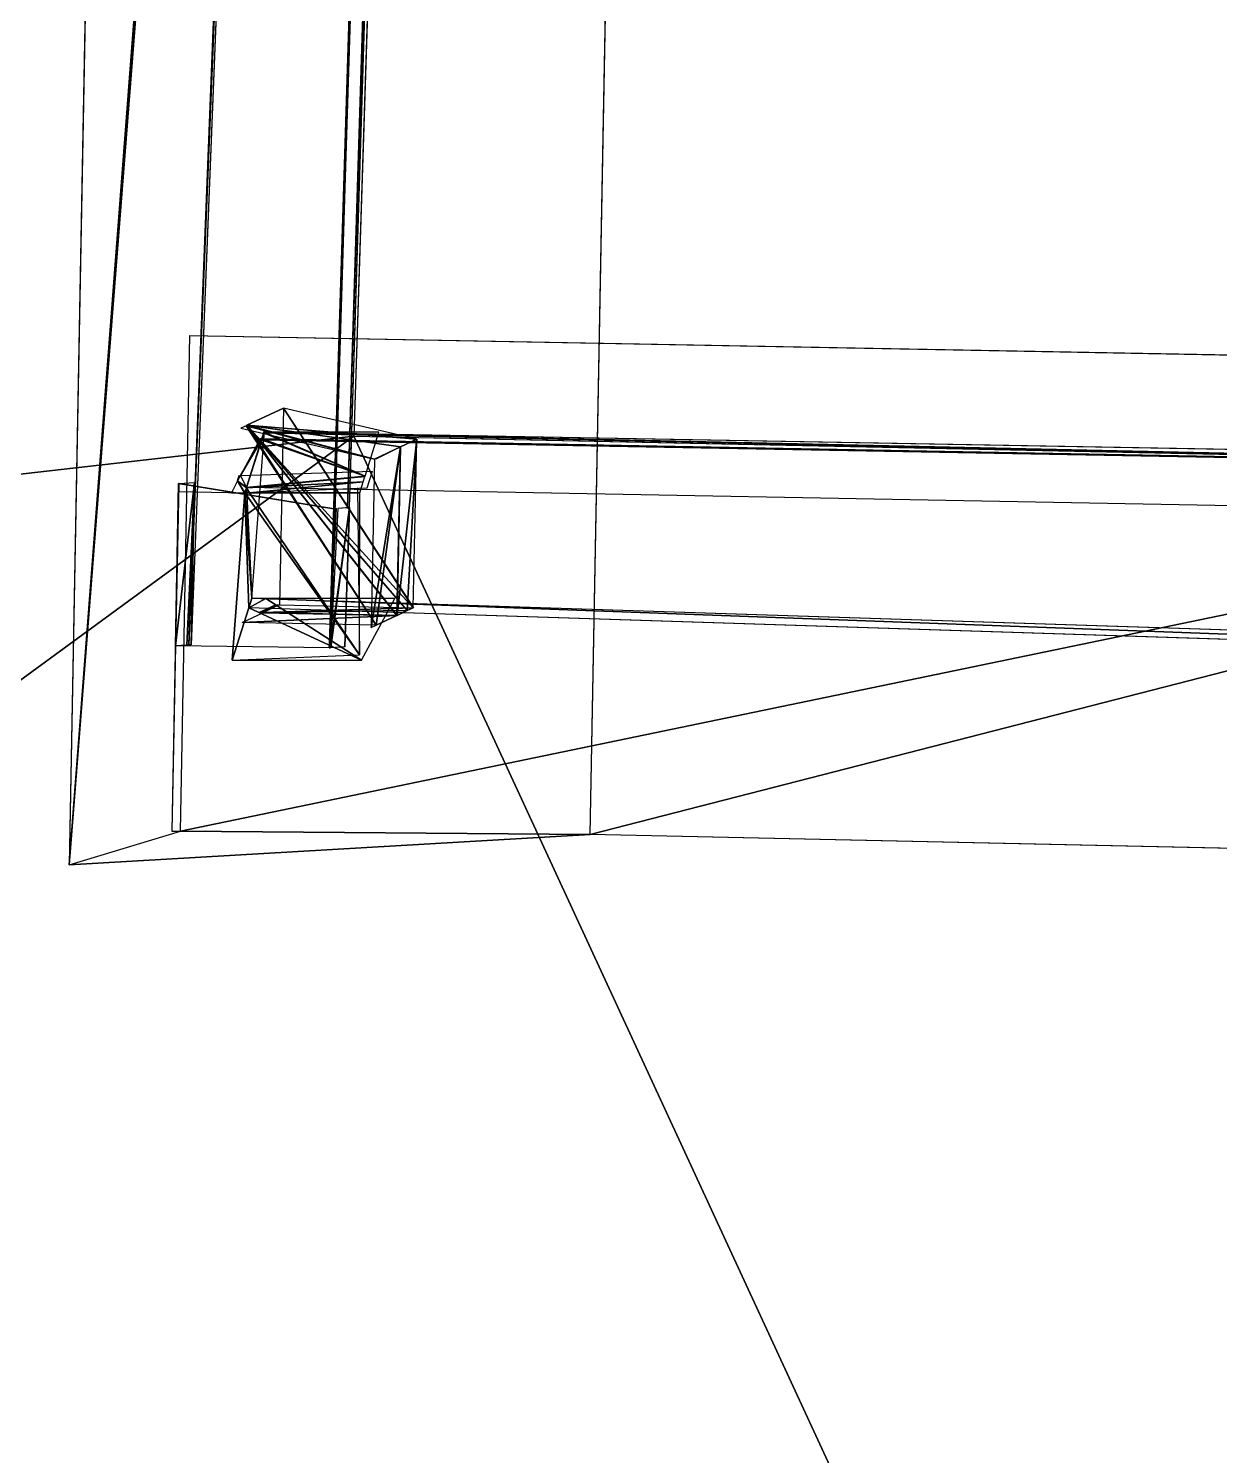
# Model space of a CAD drawing. Extents: x -1551 to 3643, y -2128 to 2177.
# Drawn here: x 596.35 to 634.95, y 257.63 to 303.88 of the extents above; entities that cross this region are included whole.
import ezdxf

# ---------------------------------------------------------------- set-up
doc = ezdxf.new("R2010")
doc.units = 0
doc.header["$MEASUREMENT"] = 0
doc.layers.get('0').update_dxf_attribs({"color": 13, "linetype": 'CONTINUOUS'})

# ---------------------------------------------------------------- blocks, each defined once
blk = doc.blocks.new('HOUSE_DWG')
at = {"color": 0}
for p, q in [((601.678, 666.979, 82.079), (662.522, 396.58, 82.079)), ((590.188, 663.09, 122.439), (657.655, 381.294, 122.554)), ((673.753, 386.48, 122.466), (608.353, 659.645, 122.355)), ((664.009, 390.344, 118.981), (644.631, 475.992, 118.396)), ((662.975, 394.315, 82.634), (644.556, 475.723, 82.778)), ((644.566, 475.76, 87.687), (662.985, 394.352, 87.543)), ((640.32, 475.191, 82.105), (659.125, 388.726, 82.699)), ((659.138, 388.772, 88.832), (640.333, 475.237, 88.238)), ((657.128, 398.879, 122.093), (725.971, 415.361, 121.867)), ((662.522, 396.58, 82.079), (726.232, 411.709, 82.079)), ((723.153, 411.223, 82.374), (659.69, 395.995, 83.282)), ((659.746, 395.793, 88.186), (723.209, 411.021, 87.279)), ((726.879, 410.52, 118.648), (660.098, 394.532, 118.868)), ((660.644, 390.674, 82.351), (728.157, 405.868, 82.089)), ((728.228, 405.616, 88.216), (660.714, 390.422, 88.478)), ((660.871, 383.254, 122.512), (657.128, 398.879, 122.093)), ((663.294, 396.927, 83.273), (659.69, 395.995, 83.282)), ((718.679, 397.094, 122.322), (673.753, 386.48, 122.466)), ((658.931, 395.932, 83.096), (663.374, 396.047, 83.096)), ((663.374, 396.047, 0.579), (658.931, 395.932, 0.579)), ((658.931, 395.932, 0.579), (660.404, 389.729, 0.579)), ((658.931, 395.932, 71.67), (658.931, 395.932, 73.159)), ((658.931, 395.932, 73.159), (658.931, 395.932, 83.096)), ((658.931, 395.932, 0.579), (658.931, 395.932, 71.67)), ((664.635, 390.734, 73.159), (658.931, 395.932, 73.159)), ((658.931, 395.932, 71.67), (658.931, 395.932, 73.159)), ((658.931, 395.932, 0.579), (658.931, 395.932, 71.67)), ((658.931, 395.932, 0.579), (664.635, 390.734, 0.579)), ((659.682, 396.023, 82.583), (659.682, 396.022, 82.607)), ((660.644, 390.674, 82.351), (659.682, 396.023, 82.583)), ((659.682, 396.022, 82.607), (659.69, 395.995, 83.282)), ((659.69, 395.995, 83.282), (659.697, 395.972, 83.836)), ((659.69, 395.995, 83.282), (659.697, 395.972, 83.836)), ((659.697, 395.972, 83.836), (659.74, 395.816, 87.633)), ((659.697, 395.972, 83.836), (659.74, 395.816, 87.633)), ((659.697, 395.972, 83.836), (659.74, 395.816, 87.633)), ((659.704, 394.776, 111.447), (663.814, 395.981, 111.443)), ((663.374, 396.047, 32.886), (663.419, 396.057, 83.119)), ((663.374, 396.047, 32.886), (664.635, 390.734, 32.886)), ((664.635, 390.734, 32.52), (663.374, 396.047, 32.886)), ((663.374, 396.047, 83.096), (663.374, 396.047, 32.886)), ((663.374, 396.047, 32.886), (663.374, 396.047, 0.82)), ((663.374, 396.047, 0.82), (663.374, 396.047, 0.579)), ((663.374, 396.047, 83.096), (663.374, 396.047, 32.886)), ((663.374, 396.047, 83.096), (664.635, 390.734, 83.096)), ((663.374, 396.047, 32.886), (664.635, 390.734, 32.886)), ((663.374, 396.047, 32.886), (663.374, 396.047, 0.82)), ((664.635, 390.734, 32.52), (663.374, 396.047, 32.886)), ((664.635, 390.734, 0.912), (663.374, 396.047, 0.82)), ((663.938, 395.538, 122.223), (663.814, 395.981, 111.443)), ((659.74, 395.816, 87.633), (659.686, 395.805, 87.633)), ((659.686, 395.805, 87.633), (659.704, 394.776, 111.447)), ((659.74, 395.816, 87.633), (659.746, 395.793, 88.186)), ((659.74, 395.816, 87.633), (659.746, 395.793, 88.186)), ((659.74, 395.816, 87.633), (659.746, 395.793, 88.186)), ((659.746, 395.793, 88.186), (660.098, 394.532, 118.868)), ((659.746, 395.793, 88.186), (660.098, 394.532, 118.868)), ((659.746, 395.793, 88.186), (660.098, 394.532, 118.868)), ((660.098, 394.532, 118.868), (663.617, 395.769, 111.436)), ((660.098, 394.532, 118.868), (663.617, 395.769, 111.436)), ((660.137, 394.394, 122.226), (663.938, 395.538, 122.223)), ((663.621, 395.757, 111.745), (663.617, 395.769, 111.436)), ((663.659, 395.619, 115.093), (663.621, 395.757, 111.745)), ((663.632, 395.466, 122.216), (665.041, 390.237, 121.991)), ((663.741, 395.326, 122.217), (663.659, 395.619, 115.093)), ((660.282, 394.431, 122.226), (663.741, 395.326, 122.217)), ((660.282, 394.431, 122.226), (663.741, 395.326, 122.217)), ((665.041, 390.237, 121.991), (663.741, 395.326, 122.217)), ((663.059, 394.615, 122.448), (657.991, 394.144, 122.478)), ((657.992, 394.146, 122.827), (663.059, 394.615, 122.448)), ((659.707, 394.618, 115.104), (659.664, 394.771, 111.384)), ((660.098, 394.532, 118.868), (659.704, 394.776, 111.447)), ((659.704, 394.776, 111.447), (659.707, 394.618, 115.104)), ((660.098, 394.532, 118.868), (659.704, 394.776, 111.447)), ((660.137, 394.394, 122.226), (659.707, 394.618, 115.104)), ((659.707, 394.618, 115.104), (660.123, 394.391, 122.226)), ((660.137, 394.394, 122.226), (659.707, 394.618, 115.104)), ((659.707, 394.618, 115.104), (660.123, 394.391, 122.226)), ((659.707, 394.618, 115.104), (659.719, 394.286, 122.227)), ((660.098, 394.532, 118.868), (660.102, 394.519, 119.176)), ((660.098, 394.532, 118.868), (660.102, 394.519, 119.176)), ((660.098, 394.532, 118.868), (660.102, 394.519, 119.176)), ((660.102, 394.519, 119.176), (660.137, 394.394, 122.226)), ((660.102, 394.519, 119.176), (660.137, 394.394, 122.226)), ((660.102, 394.519, 119.176), (660.137, 394.394, 122.226)), ((663.043, 394.56, 115.183), (663.053, 394.597, 120.025)), ((663.053, 394.597, 120.025), (663.059, 394.615, 122.448)), ((663.7, 391.731, 120.045), (663.053, 394.597, 120.025)), ((663.059, 394.615, 122.448), (664.028, 390.316, 122.477)), ((657.991, 394.144, 122.478), (657.907, 393.844, 82.66)), ((657.991, 394.144, 122.478), (657.992, 394.146, 122.827)), ((657.991, 394.144, 122.478), (657.992, 394.146, 122.827)), ((659.209, 389.026, 122.513), (657.992, 394.146, 122.827)), ((660.14, 394.382, 122.525), (658.036, 393.878, 122.532)), ((659.719, 394.286, 122.227), (660.123, 394.391, 122.226)), ((660.137, 394.394, 122.226), (660.123, 394.391, 122.226)), ((660.137, 394.394, 122.226), (660.123, 394.391, 122.226)), ((660.123, 394.391, 122.226), (660.14, 394.382, 122.525)), ((660.282, 394.431, 122.226), (660.137, 394.394, 122.226)), ((660.282, 394.431, 122.226), (660.137, 394.394, 122.226)), ((660.282, 394.431, 122.226), (660.137, 394.394, 122.226)), ((660.139, 394.388, 122.361), (660.137, 394.394, 122.226)), ((660.137, 394.394, 122.226), (665.041, 390.237, 121.991)), ((660.137, 394.394, 122.226), (661.1, 389.039, 122.129)), ((660.137, 394.394, 122.226), (665.041, 390.237, 121.991)), ((660.137, 394.394, 122.226), (661.1, 389.039, 122.129)), ((660.139, 394.388, 122.361), (660.137, 394.394, 122.226)), ((660.137, 394.394, 122.226), (661.1, 389.039, 122.129)), ((660.139, 394.388, 122.361), (660.137, 394.394, 122.226)), ((660.14, 394.382, 122.525), (660.139, 394.388, 122.361)), ((660.139, 394.388, 122.361), (661.1, 389.039, 122.129)), ((660.14, 394.382, 122.525), (660.139, 394.388, 122.361)), ((660.282, 394.431, 122.226), (660.14, 394.382, 122.525)), ((662.974, 394.313, 82.35), (662.975, 394.315, 82.621)), ((663.966, 389.917, 82.38), (662.974, 394.313, 82.35)), ((662.975, 394.315, 82.634), (662.985, 394.352, 87.543)), ((662.975, 394.315, 82.621), (662.975, 394.315, 82.63)), ((662.975, 394.315, 82.63), (662.975, 394.315, 82.634)), ((657.907, 393.844, 82.66), (659.125, 388.726, 82.695)), ((658.036, 393.878, 122.532), (660.595, 383.188, 122.513)), ((665.14, 391.827, 82.572), (661.086, 390.778, 82.583)), ((664.028, 390.316, 122.477), (663.7, 391.731, 120.045)), ((664.028, 390.316, 122.477), (663.7, 391.731, 120.045)), ((664.045, 390.201, 120.055), (663.7, 391.731, 120.045)), ((660.404, 389.729, 32.52), (664.635, 390.734, 32.52)), ((664.635, 390.734, 32.52), (660.404, 389.729, 32.876)), ((660.404, 389.729, 32.52), (664.635, 390.734, 32.52)), ((660.404, 389.729, 0.822), (664.635, 390.734, 0.912)), ((664.635, 390.734, 73.159), (660.404, 389.729, 73.159)), ((664.635, 390.734, 32.52), (660.404, 389.729, 32.876)), ((661.086, 390.778, 82.583), (660.644, 390.674, 82.351)), ((660.714, 390.422, 88.478), (660.644, 390.674, 82.351)), ((660.714, 390.422, 88.478), (660.644, 390.674, 82.351)), ((660.714, 390.422, 88.478), (660.644, 390.674, 82.351)), ((664.009, 390.344, 118.981), (664.043, 390.195, 119.237)), ((664.043, 390.193, 118.982), (664.009, 390.344, 118.981)), ((664.009, 390.344, 118.981), (664.043, 390.195, 119.237)), ((664.043, 390.193, 118.982), (664.009, 390.344, 118.981)), ((664.635, 390.734, 32.886), (664.635, 390.734, 32.52)), ((664.635, 390.734, 0.912), (664.635, 390.734, 12.848)), ((664.635, 390.734, 12.848), (664.635, 390.734, 32.52)), ((664.635, 390.734, 0.912), (664.635, 390.734, 12.848)), ((664.635, 390.734, 12.848), (664.635, 390.734, 32.52)), ((664.635, 390.734, 32.886), (664.635, 390.734, 32.52)), ((664.635, 390.734, 0.579), (664.635, 390.734, 0.912)), ((664.635, 390.734, 83.096), (664.635, 390.734, 73.159)), ((664.635, 390.734, 32.886), (664.635, 390.734, 32.52)), ((664.635, 390.734, 12.848), (664.635, 390.734, 32.52)), ((664.635, 390.734, 0.912), (664.635, 390.734, 12.848)), ((664.05, 390.219, 122.478), (659.209, 389.026, 122.513)), ((661.1, 389.039, 122.129), (665.041, 390.237, 121.991)), ((661.1, 389.039, 122.129), (665.154, 390.088, 122.119)), ((663.966, 389.919, 82.673), (663.966, 389.919, 82.66)), ((663.966, 389.919, 82.66), (663.966, 389.917, 82.38)), ((664.051, 390.22, 122.642), (664.028, 390.316, 122.477)), ((664.028, 390.316, 122.477), (664.05, 390.219, 122.478)), ((664.028, 390.316, 122.477), (664.05, 390.219, 122.478)), ((664.051, 390.22, 122.642), (664.028, 390.316, 122.477)), ((664.028, 390.316, 122.477), (664.05, 390.219, 122.478)), ((664.045, 390.201, 120.055), (664.043, 390.195, 119.237)), ((664.043, 390.195, 119.237), (664.043, 390.193, 118.982)), ((664.05, 390.219, 122.478), (664.045, 390.201, 120.055)), ((664.05, 390.219, 122.478), (664.045, 390.201, 120.055)), ((664.051, 390.22, 122.642), (664.05, 390.219, 122.478)), ((660.404, 389.729, 32.876), (660.282, 389.701, 32.886)), ((660.282, 389.701, 0.82), (660.404, 389.729, 0.822)), ((660.282, 389.701, 32.886), (660.282, 389.701, 0.82)), ((660.404, 389.729, 0.579), (660.404, 389.729, 0.822)), ((660.404, 389.729, 32.876), (660.404, 389.729, 32.52)), ((660.404, 389.729, 32.52), (660.404, 389.729, 0.822)), ((660.404, 389.729, 73.159), (660.404, 389.729, 32.876)), ((660.404, 389.729, 32.52), (660.404, 389.729, 0.822)), ((660.404, 389.729, 32.876), (660.404, 389.729, 32.52)), ((659.148, 388.806, 93.373), (659.209, 389.026, 122.513)), ((659.209, 389.026, 122.513), (660.595, 383.188, 122.513)), ((659.125, 388.726, 82.699), (659.138, 388.772, 88.832)), ((659.125, 388.726, 82.699), (659.138, 388.772, 88.832)), ((659.125, 388.726, 82.695), (659.125, 388.726, 82.699)), ((659.138, 388.772, 88.832), (659.148, 388.806, 93.373)), ((673.753, 386.48, 122.466), (657.655, 381.294, 122.554)), ((673.753, 386.48, 122.466), (657.655, 381.294, 122.554)), ((657.655, 381.294, 122.554), (660.871, 383.254, 122.512)), ((660.595, 383.188, 122.513), (660.871, 383.254, 122.512))]:
    blk.add_line(p, q, dxfattribs=at)
at = {"color": 17}
for p, q in [((644.639, 476.019, 122.057), (664.051, 390.22, 122.642)), ((663.617, 395.769, 111.436), (663.294, 396.927, 83.273)), ((663.621, 395.757, 111.745), (660.102, 394.519, 119.176)), ((663.621, 395.757, 111.745), (660.102, 394.519, 119.176)), ((663.659, 395.619, 115.093), (660.282, 394.431, 122.226)), ((663.659, 395.619, 115.093), (660.282, 394.431, 122.226)), ((662.985, 394.352, 87.543), (663.036, 394.535, 111.778)), ((663.036, 394.535, 111.778), (664.009, 390.344, 118.981)), ((663.7, 391.731, 120.045), (663.043, 394.56, 115.183)), ((665.154, 390.088, 122.119), (665.14, 391.827, 82.572)), ((661.1, 389.039, 122.129), (660.714, 390.422, 88.478)), ((661.1, 389.039, 122.129), (660.714, 390.422, 88.478)), ((664.635, 390.734, 32.886), (664.635, 390.734, 73.159)), ((664.635, 390.734, 32.886), (664.635, 390.734, 73.159)), ((664.635, 390.734, 32.886), (664.635, 390.734, 73.159)), ((664.043, 390.193, 118.982), (663.966, 389.919, 82.673))]:
    blk.add_line(p, q, dxfattribs=at)
mesh = blk.add_polyface(dxfattribs=at)
corners = [(657.655, 381.294, 122.554), (606.286, 668.277, 122.351), (590.188, 663.09, 122.439), (608.353, 659.645, 122.355), (673.753, 386.48, 122.466)]
mesh.append_faces([[corners[k] for k in face] for face in [(0, 1, 2), (3, 0, 4)]], dxfattribs={"vtx0": -1, "color": 17})
mesh.append_faces([[corners[k] for k in face] for face in [(1, 0, 3)]], dxfattribs={"vtx0": -1, "vtx1": -1, "color": 17})
at = {"color": 55}
mesh = blk.add_polyface(dxfattribs=at)
corners = [(601.678, 666.979, 82.079), (545.515, 650.559, 82.079), (544.822, 653.478, 82.079), (610.569, 376.599, 82.079), (662.522, 396.58, 82.079), (618.585, 342.842, 82.079), (692.249, 360.334, 82.079), (726.232, 411.709, 82.079), (694.598, 360.598, 82.079), (695.61, 356.335, 82.079), (699.773, 338.806, 82.079), (709.158, 299.28, 82.079), (713.351, 281.624, 82.079), (714.044, 278.705, 82.079), (730.736, 389.569, 82.079), (751.949, 287.706, 82.079), (735.474, 369.616, 82.079), (754.765, 288.375, 82.079)]
mesh.append_faces([[corners[k] for k in face] for face in [(0, 1, 2), (15, 16, 17)]], dxfattribs={"vtx0": -1, "color": 55})
mesh.append_faces([[corners[k] for k in face] for face in [(1, 0, 3), (3, 4, 5), (5, 4, 6), (6, 7, 8), (8, 7, 9), (9, 7, 10), (10, 7, 11), (11, 7, 12), (12, 7, 13), (13, 14, 15)]], dxfattribs={"vtx0": -1, "vtx1": -1, "color": 55})
mesh.append_faces([[corners[k] for k in face] for face in [(3, 0, 4), (6, 4, 7), (13, 7, 14), (15, 14, 16)]], dxfattribs={"vtx0": -1, "vtx2": -1, "color": 55})
at = {"color": 0}
mesh = blk.add_polyface(dxfattribs=at)
corners = [(553.399, 655.514, 186.381), (545.515, 650.559, 186.381), (544.822, 653.478, 186.381), (618.97, 341.219, 186.381), (625.603, 351.447, 186.381), (692.635, 358.712, 186.381), (692.972, 367.444, 186.381), (694.917, 359.254, 186.381)]
mesh.append_faces([[corners[k] for k in face] for face in [(0, 1, 2), (5, 6, 7)]], dxfattribs={"vtx0": -1, "color": 0})
mesh.append_faces([[corners[k] for k in face] for face in [(1, 0, 3), (3, 4, 5)]], dxfattribs={"vtx0": -1, "vtx1": -1, "color": 0})
mesh.append_faces([[corners[k] for k in face] for face in [(3, 0, 4), (5, 4, 6)]], dxfattribs={"vtx0": -1, "vtx2": -1, "color": 0})
at = {"color": 17}
mesh = blk.add_polyface(dxfattribs=at)
corners = [(664.009, 390.344, 118.981), (664.045, 390.201, 120.055), (664.043, 390.195, 119.237), (664.05, 390.219, 122.478), (664.028, 390.316, 122.477), (644.639, 476.019, 122.057), (664.051, 390.22, 122.642), (644.639, 476.018, 121.893), (644.638, 476.017, 121.758), (644.631, 475.992, 118.396)]
mesh.append_faces([[corners[k] for k in face] for face in [(0, 1, 2), (4, 5, 6), (8, 0, 9)]], dxfattribs={"vtx0": -1, "color": 17})
mesh.append_faces([[corners[k] for k in face] for face in [(1, 0, 3), (3, 0, 4), (5, 0, 7), (7, 0, 8)]], dxfattribs={"vtx0": -1, "vtx1": -1, "color": 17})
mesh.append_faces([[corners[k] for k in face] for face in [(5, 4, 0)]], dxfattribs={"vtx0": -1, "vtx1": -1, "vtx2": -1, "color": 17})
mesh = blk.add_polyface(dxfattribs=at)
corners = [(644.556, 475.723, 82.778), (662.985, 394.352, 87.543), (662.975, 394.315, 82.634), (644.565, 475.756, 87.133), (644.566, 475.76, 87.687)]
mesh.append_faces([[corners[k] for k in face] for face in [(0, 1, 2), (1, 3, 4)]], dxfattribs={"vtx0": -1, "color": 17})
mesh.append_faces([[corners[k] for k in face] for face in [(1, 0, 3)]], dxfattribs={"vtx0": -1, "vtx2": -1, "color": 17})
mesh = blk.add_polyface(dxfattribs=at)
corners = [(659.138, 388.772, 88.832), (640.32, 475.191, 82.105), (659.125, 388.726, 82.699), (640.333, 475.237, 88.238)]
mesh.append_faces([[corners[k] for k in face] for face in [(0, 1, 2), (1, 0, 3)]], dxfattribs={"vtx0": -1, "color": 17})
mesh = blk.add_polyface(dxfattribs=at)
corners = [(725.971, 415.361, 121.867), (660.871, 383.254, 122.512), (657.128, 398.879, 122.093), (673.753, 386.48, 122.466), (718.679, 397.094, 122.322), (729.713, 399.736, 122.285), (657.655, 381.294, 122.554)]
mesh.append_faces([[corners[k] for k in face] for face in [(0, 1, 2), (4, 0, 5)]], dxfattribs={"vtx0": -1, "color": 17})
mesh.append_faces([[corners[k] for k in face] for face in [(3, 0, 4)]], dxfattribs={"vtx0": -1, "vtx1": -1, "color": 17})
mesh.append_faces([[corners[k] for k in face] for face in [(1, 0, 3)]], dxfattribs={"vtx0": -1, "vtx1": -1, "vtx2": -1, "color": 17})
mesh.append_faces([[corners[k] for k in face] for face in [(3, 6, 1)]], dxfattribs={"vtx2": -1, "color": 17})
mesh = blk.add_polyface(dxfattribs=at)
corners = [(659.69, 395.995, 83.282), (723.209, 411.021, 87.279), (723.153, 411.223, 82.374), (659.697, 395.972, 83.836), (659.74, 395.816, 87.633), (659.746, 395.793, 88.186)]
mesh.append_faces([[corners[k] for k in face] for face in [(0, 1, 2), (1, 4, 5)]], dxfattribs={"vtx0": -1, "color": 17})
mesh.append_faces([[corners[k] for k in face] for face in [(1, 0, 3), (1, 3, 4)]], dxfattribs={"vtx0": -1, "vtx2": -1, "color": 17})
mesh = blk.add_polyface(dxfattribs=at)
corners = [(728.228, 405.616, 88.216), (660.644, 390.674, 82.351), (728.157, 405.868, 82.089), (660.714, 390.422, 88.478)]
mesh.append_faces([[corners[k] for k in face] for face in [(0, 1, 2), (1, 0, 3)]], dxfattribs={"vtx0": -1, "color": 17})
mesh = blk.add_polyface(dxfattribs=at)
corners = [(659.69, 395.995, 83.282), (663.617, 395.769, 111.436), (663.294, 396.927, 83.273), (659.697, 395.972, 83.836), (659.74, 395.816, 87.633), (659.746, 395.793, 88.186), (660.098, 394.532, 118.868)]
mesh.append_faces([[corners[k] for k in face] for face in [(0, 1, 2), (1, 5, 6)]], dxfattribs={"vtx0": -1, "color": 17})
mesh.append_faces([[corners[k] for k in face] for face in [(1, 0, 3), (1, 3, 4), (1, 4, 5)]], dxfattribs={"vtx0": -1, "vtx2": -1, "color": 17})
mesh = blk.add_polyface(dxfattribs=at)
corners = [(658.931, 395.932, 71.67), (663.374, 396.047, 0.579), (658.931, 395.932, 0.579), (663.374, 396.047, 0.82), (663.374, 396.047, 32.886), (663.374, 396.047, 83.096), (658.931, 395.932, 73.159), (658.931, 395.932, 83.096)]
mesh.append_faces([[corners[k] for k in face] for face in [(0, 1, 2), (5, 6, 7)]], dxfattribs={"vtx0": -1, "color": 17})
mesh.append_faces([[corners[k] for k in face] for face in [(1, 0, 3), (3, 0, 4), (4, 0, 5)]], dxfattribs={"vtx0": -1, "vtx1": -1, "color": 17})
mesh.append_faces([[corners[k] for k in face] for face in [(5, 0, 6)]], dxfattribs={"vtx0": -1, "vtx2": -1, "color": 17})
at = {"color": 0}
mesh = blk.add_polyface(dxfattribs=at)
corners = [(664.635, 390.734, 0.912), (658.931, 395.932, 0.579), (664.635, 390.734, 0.579), (658.931, 395.932, 71.67), (664.635, 390.734, 12.848), (664.635, 390.734, 32.52), (664.635, 390.734, 32.886), (664.635, 390.734, 73.159), (658.931, 395.932, 73.159)]
mesh.append_faces([[corners[k] for k in face] for face in [(0, 1, 2), (3, 7, 8)]], dxfattribs={"vtx0": -1, "color": 0})
mesh.append_faces([[corners[k] for k in face] for face in [(1, 0, 3)]], dxfattribs={"vtx0": -1, "vtx1": -1, "color": 0})
mesh.append_faces([[corners[k] for k in face] for face in [(3, 0, 4), (3, 4, 5), (3, 5, 6), (3, 6, 7)]], dxfattribs={"vtx0": -1, "vtx2": -1, "color": 0})
mesh = blk.add_polyface(dxfattribs=at)
corners = [(660.714, 390.422, 88.478), (660.137, 394.394, 122.226), (661.1, 389.039, 122.129), (660.644, 390.674, 82.351), (660.102, 394.519, 119.176), (660.098, 394.532, 118.868), (659.682, 396.023, 82.583)]
mesh.append_faces([[corners[k] for k in face] for face in [(0, 1, 2), (5, 3, 6)]], dxfattribs={"vtx0": -1, "color": 0})
mesh.append_faces([[corners[k] for k in face] for face in [(1, 3, 4), (4, 3, 5)]], dxfattribs={"vtx0": -1, "vtx1": -1, "color": 0})
mesh.append_faces([[corners[k] for k in face] for face in [(1, 0, 3)]], dxfattribs={"vtx0": -1, "vtx2": -1, "color": 0})
mesh = blk.add_polyface(dxfattribs=at)
corners = [(659.682, 396.022, 82.607), (659.746, 395.793, 88.186), (660.098, 394.532, 118.868)]
mesh.append_faces([[corners[k] for k in face] for face in [(0, 1, 2)]], dxfattribs={"color": 0})
mesh = blk.add_polyface(dxfattribs=at)
corners = [(659.682, 396.022, 82.607), (659.697, 395.972, 83.836), (659.74, 395.816, 87.633)]
mesh.append_faces([[corners[k] for k in face] for face in [(0, 1, 2)]], dxfattribs={"color": 0})
mesh = blk.add_polyface(dxfattribs=at)
corners = [(663.374, 396.047, 32.886), (664.635, 390.734, 32.886), (664.635, 390.734, 32.52)]
mesh.append_faces([[corners[k] for k in face] for face in [(0, 1, 2)]], dxfattribs={"color": 0})
at = {"color": 17}
mesh = blk.add_polyface(dxfattribs=at)
corners = [(663.374, 396.047, 32.886), (664.635, 390.734, 73.159), (664.635, 390.734, 32.886), (664.635, 390.734, 83.096), (663.374, 396.047, 83.096)]
mesh.append_faces([[corners[k] for k in face] for face in [(0, 1, 2), (3, 0, 4)]], dxfattribs={"vtx0": -1, "color": 17})
mesh.append_faces([[corners[k] for k in face] for face in [(1, 0, 3)]], dxfattribs={"vtx0": -1, "vtx1": -1, "color": 17})
mesh = blk.add_polyface(dxfattribs=at)
corners = [(663.374, 396.047, 0.82), (664.635, 390.734, 12.848), (664.635, 390.734, 0.912), (664.635, 390.734, 32.52), (663.374, 396.047, 32.886)]
mesh.append_faces([[corners[k] for k in face] for face in [(0, 1, 2), (3, 0, 4)]], dxfattribs={"vtx0": -1, "color": 17})
mesh.append_faces([[corners[k] for k in face] for face in [(1, 0, 3)]], dxfattribs={"vtx0": -1, "vtx1": -1, "color": 17})
at = {"color": 0}
mesh = blk.add_polyface(dxfattribs=at)
corners = [(659.686, 395.805, 87.633), (659.746, 395.793, 88.186), (659.74, 395.816, 87.633), (659.704, 394.776, 111.447), (660.098, 394.532, 118.868)]
mesh.append_faces([[corners[k] for k in face] for face in [(0, 1, 2), (1, 3, 4)]], dxfattribs={"vtx0": -1, "color": 0})
mesh.append_faces([[corners[k] for k in face] for face in [(1, 0, 3)]], dxfattribs={"vtx0": -1, "vtx2": -1, "color": 0})
mesh = blk.add_polyface(dxfattribs=at)
corners = [(660.098, 394.532, 118.868), (663.621, 395.757, 111.745), (663.617, 395.769, 111.436), (660.102, 394.519, 119.176)]
mesh.append_faces([[corners[k] for k in face] for face in [(0, 1, 2), (1, 0, 3)]], dxfattribs={"vtx0": -1, "color": 0})
at = {"color": 17}
mesh = blk.add_polyface(dxfattribs=at)
corners = [(660.102, 394.519, 119.176), (663.659, 395.619, 115.093), (663.621, 395.757, 111.745), (660.282, 394.431, 122.226), (660.137, 394.394, 122.226)]
mesh.append_faces([[corners[k] for k in face] for face in [(0, 1, 2), (3, 0, 4)]], dxfattribs={"vtx0": -1, "color": 17})
mesh.append_faces([[corners[k] for k in face] for face in [(1, 0, 3)]], dxfattribs={"vtx0": -1, "vtx1": -1, "color": 17})
mesh = blk.add_polyface(dxfattribs=at)
corners = [(660.282, 394.431, 122.226), (663.741, 395.326, 122.217), (663.659, 395.619, 115.093)]
mesh.append_faces([[corners[k] for k in face] for face in [(0, 1, 2)]], dxfattribs={"color": 17})
at = {"color": 0}
mesh = blk.add_polyface(dxfattribs=at)
corners = [(665.041, 390.237, 121.991), (660.282, 394.431, 122.226), (660.137, 394.394, 122.226), (663.741, 395.326, 122.217)]
mesh.append_faces([[corners[k] for k in face] for face in [(0, 1, 2), (1, 0, 3)]], dxfattribs={"vtx0": -1, "color": 0})
mesh = blk.add_polyface(dxfattribs=at)
corners = [(657.992, 394.146, 122.827), (663.059, 394.615, 122.448), (657.991, 394.144, 122.478)]
mesh.append_faces([[corners[k] for k in face] for face in [(0, 1, 2)]], dxfattribs={"color": 0})
mesh = blk.add_polyface(dxfattribs=at)
corners = [(659.707, 394.618, 115.104), (660.098, 394.532, 118.868), (659.704, 394.776, 111.447), (660.102, 394.519, 119.176), (660.137, 394.394, 122.226)]
mesh.append_faces([[corners[k] for k in face] for face in [(0, 1, 2), (3, 0, 4)]], dxfattribs={"vtx0": -1, "color": 0})
mesh.append_faces([[corners[k] for k in face] for face in [(1, 0, 3)]], dxfattribs={"vtx0": -1, "vtx1": -1, "color": 0})
mesh = blk.add_polyface(dxfattribs=at)
corners = [(660.123, 394.391, 122.226), (660.137, 394.394, 122.226), (659.707, 394.618, 115.104)]
mesh.append_faces([[corners[k] for k in face] for face in [(0, 1, 2)]], dxfattribs={"color": 0})
mesh = blk.add_polyface(dxfattribs=at)
corners = [(659.719, 394.286, 122.227), (660.123, 394.391, 122.226), (659.707, 394.618, 115.104)]
mesh.append_faces([[corners[k] for k in face] for face in [(0, 1, 2)]], dxfattribs={"color": 0})
at = {"color": 17}
mesh = blk.add_polyface(dxfattribs=at)
corners = [(662.974, 394.313, 82.35), (663.966, 389.919, 82.66), (663.966, 389.917, 82.38), (663.966, 389.919, 82.673), (664.043, 390.193, 118.982), (664.009, 390.344, 118.981), (662.975, 394.315, 82.621), (663.036, 394.535, 111.778)]
mesh.append_faces([[corners[k] for k in face] for face in [(0, 1, 2), (5, 6, 7)]], dxfattribs={"vtx0": -1, "color": 17})
mesh.append_faces([[corners[k] for k in face] for face in [(1, 0, 3), (3, 0, 4), (4, 0, 5)]], dxfattribs={"vtx0": -1, "vtx1": -1, "color": 17})
mesh.append_faces([[corners[k] for k in face] for face in [(5, 0, 6)]], dxfattribs={"vtx0": -1, "vtx2": -1, "color": 17})
at = {"color": 0}
mesh = blk.add_polyface(dxfattribs=at)
corners = [(663.7, 391.731, 120.045), (663.059, 394.615, 122.448), (664.028, 390.316, 122.477), (663.053, 394.597, 120.025)]
mesh.append_faces([[corners[k] for k in face] for face in [(0, 1, 2), (1, 0, 3)]], dxfattribs={"vtx0": -1, "color": 0})
at = {"color": 17}
mesh = blk.add_polyface(dxfattribs=at)
corners = [(659.125, 388.726, 82.699), (657.907, 393.844, 82.66), (659.125, 388.726, 82.695), (659.138, 388.772, 88.832), (659.148, 388.806, 93.373), (659.209, 389.026, 122.513), (657.991, 394.144, 122.478), (657.992, 394.146, 122.827)]
mesh.append_faces([[corners[k] for k in face] for face in [(0, 1, 2), (6, 5, 7)]], dxfattribs={"vtx0": -1, "color": 17})
mesh.append_faces([[corners[k] for k in face] for face in [(1, 5, 6)]], dxfattribs={"vtx0": -1, "vtx1": -1, "color": 17})
mesh.append_faces([[corners[k] for k in face] for face in [(1, 0, 3), (1, 3, 4), (1, 4, 5)]], dxfattribs={"vtx0": -1, "vtx2": -1, "color": 17})
at = {"color": 0}
mesh = blk.add_polyface(dxfattribs=at)
corners = [(660.123, 394.391, 122.226), (660.139, 394.388, 122.361), (660.137, 394.394, 122.226), (660.14, 394.382, 122.525)]
mesh.append_faces([[corners[k] for k in face] for face in [(0, 1, 2), (1, 0, 3)]], dxfattribs={"vtx0": -1, "color": 0})
mesh = blk.add_polyface(dxfattribs=at)
corners = [(660.282, 394.431, 122.226), (660.139, 394.388, 122.361), (660.14, 394.382, 122.525), (660.137, 394.394, 122.226)]
mesh.append_faces([[corners[k] for k in face] for face in [(0, 1, 2), (1, 0, 3)]], dxfattribs={"vtx0": -1, "color": 0})
mesh = blk.add_polyface(dxfattribs=at)
corners = [(665.041, 390.237, 121.991), (660.137, 394.394, 122.226), (661.1, 389.039, 122.129)]
mesh.append_faces([[corners[k] for k in face] for face in [(0, 1, 2)]], dxfattribs={"color": 0})
mesh = blk.add_polyface(dxfattribs=at)
corners = [(660.137, 394.394, 122.226), (660.139, 394.388, 122.361), (661.1, 389.039, 122.129)]
mesh.append_faces([[corners[k] for k in face] for face in [(0, 1, 2)]], dxfattribs={"color": 0})
at = {"color": 17}
mesh = blk.add_polyface(dxfattribs=at)
corners = [(660.714, 390.422, 88.478), (661.086, 390.778, 82.583), (660.644, 390.674, 82.351), (665.154, 390.088, 122.119), (665.14, 391.827, 82.572), (661.1, 389.039, 122.129)]
mesh.append_faces([[corners[k] for k in face] for face in [(0, 1, 2), (1, 3, 4), (3, 0, 5)]], dxfattribs={"vtx0": -1, "color": 17})
mesh.append_faces([[corners[k] for k in face] for face in [(3, 1, 0)]], dxfattribs={"vtx0": -1, "vtx1": -1, "vtx2": -1, "color": 17})
at = {"color": 0}
mesh = blk.add_polyface(dxfattribs=at)
corners = [(663.7, 391.731, 120.045), (664.05, 390.219, 122.478), (664.045, 390.201, 120.055), (664.028, 390.316, 122.477)]
mesh.append_faces([[corners[k] for k in face] for face in [(0, 1, 2), (1, 0, 3)]], dxfattribs={"vtx0": -1, "color": 0})
mesh = blk.add_polyface(dxfattribs=at)
corners = [(660.404, 389.729, 32.876), (660.404, 389.729, 32.52), (664.635, 390.734, 32.52)]
mesh.append_faces([[corners[k] for k in face] for face in [(0, 1, 2)]], dxfattribs={"color": 0})
at = {"color": 17}
mesh = blk.add_polyface(dxfattribs=at)
corners = [(664.635, 390.734, 0.912), (660.404, 389.729, 32.52), (660.404, 389.729, 0.822), (664.635, 390.734, 12.848), (664.635, 390.734, 32.52)]
mesh.append_faces([[corners[k] for k in face] for face in [(0, 1, 2), (1, 3, 4)]], dxfattribs={"vtx0": -1, "color": 17})
mesh.append_faces([[corners[k] for k in face] for face in [(1, 0, 3)]], dxfattribs={"vtx0": -1, "vtx2": -1, "color": 17})
mesh = blk.add_polyface(dxfattribs=at)
corners = [(664.635, 390.734, 32.886), (660.404, 389.729, 32.876), (664.635, 390.734, 32.52), (660.404, 389.729, 73.159), (664.635, 390.734, 73.159)]
mesh.append_faces([[corners[k] for k in face] for face in [(0, 1, 2), (3, 0, 4)]], dxfattribs={"vtx0": -1, "color": 17})
mesh.append_faces([[corners[k] for k in face] for face in [(1, 0, 3)]], dxfattribs={"vtx0": -1, "vtx1": -1, "color": 17})
at = {"color": 0}
mesh = blk.add_polyface(dxfattribs=at)
corners = [(664.009, 390.344, 118.981), (664.043, 390.195, 119.237), (664.043, 390.193, 118.982)]
mesh.append_faces([[corners[k] for k in face] for face in [(0, 1, 2)]], dxfattribs={"color": 0})
at = {"color": 251}
mesh = blk.add_polyface(dxfattribs=at)
corners = [(664.028, 390.316, 122.477), (664.051, 390.22, 122.642), (664.05, 390.219, 122.478)]
mesh.append_faces([[corners[k] for k in face] for face in [(0, 1, 2)]], dxfattribs={"color": 251})
at = {"color": 0}
mesh = blk.add_polyface(dxfattribs=at)
corners = [(660.404, 389.729, 0.822), (660.282, 389.701, 32.886), (660.282, 389.701, 0.82), (660.404, 389.729, 32.52), (660.404, 389.729, 32.876)]
mesh.append_faces([[corners[k] for k in face] for face in [(0, 1, 2), (1, 3, 4)]], dxfattribs={"vtx0": -1, "color": 0})
mesh.append_faces([[corners[k] for k in face] for face in [(1, 0, 3)]], dxfattribs={"vtx0": -1, "vtx2": -1, "color": 0})

msp = doc.modelspace()

# ---------------------------------------------------------------- block references
at = {"color": 0, "extrusion": (-0.01666, -0.007773, 0.999831), "rotation": 50.45292499058097}
msp.add_blockref('HOUSE_DWG', (-122.84, -89.728, -45.862), dxfattribs=at)

# ---------------------------------------------------------------- meshes
at = {"color": 0}
mesh = msp.add_polyface(dxfattribs=at)
corners = [(1540.835, -168.191), (1540.669, -168.242), (1534.328, -146.776), (3642.778, 1239.342), (-1049.302, 2177.099), (1537.557, -145.795), (1544.064, -167.21), (1544.843, -169.775), (1545.036, -170.573), (1545.155, -170.537), (1552.441, -194.517), (2561.914, -2128.169), (-1551.246, -1075.875), (1548.973, -195.571), (1541.687, -171.59), (1544.797, -169.789)]
mesh.append_faces([[corners[k] for k in face] for face in [(4, 11, 12), (13, 1, 14)]], dxfattribs={"vtx0": -1, "color": 0})
mesh.append_faces([[corners[k] for k in face] for face in [(3, 2, 4), (2, 3, 5), (5, 3, 6), (6, 3, 7), (8, 3, 9), (9, 3, 10)]], dxfattribs={"vtx0": -1, "vtx1": -1, "color": 0})
mesh.append_faces([[corners[k] for k in face] for face in [(7, 3, 8), (11, 4, 13), (13, 4, 1), (1, 4, 2)]], dxfattribs={"vtx0": -1, "vtx1": -1, "vtx2": -1, "color": 0})
mesh.append_faces([[corners[k] for k in face] for face in [(10, 3, 11), (11, 13, 10)]], dxfattribs={"vtx0": -1, "vtx2": -1, "color": 0})
mesh.append_faces([[corners[k] for k in face] for face in [(0, 1, 2)]], dxfattribs={"vtx1": -1, "color": 0})
mesh.append_faces([[corners[k] for k in face] for face in [(8, 15, 7)]], dxfattribs={"vtx2": -1, "color": 0})

doc.saveas('drawing.dxf')
